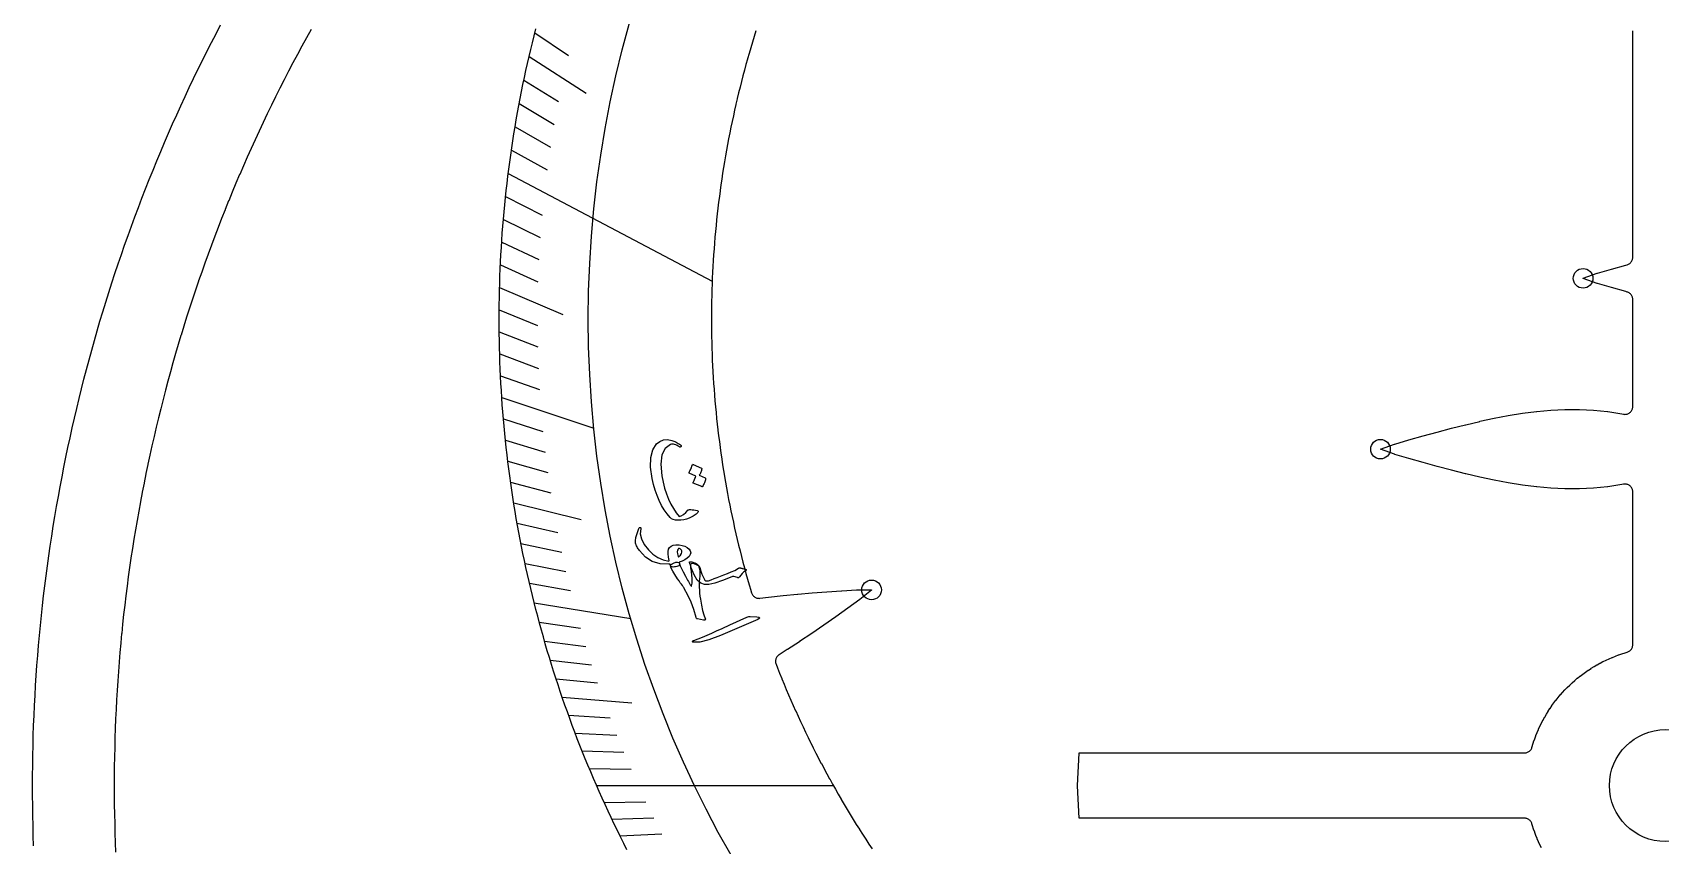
# Model space of a CAD drawing. Header units: millimetres. Extents: x -53 to 53, y -53 to 53.
# Drawn here: x -53.1 to -0.2, y -1.9 to 24.5 of the extents above; entities that cross this region are included whole.
import ezdxf

# ---------------------------------------------------------------- set-up
doc = ezdxf.new("R2010")
doc.units = ezdxf.units.MM
for name, color, linetype in [('CUT_INNER', 6, 'Continuous'), ('CUT_OUTER', 1, 'Continuous'), ('ENGRAVE', 7, 'Continuous'), ('ENGRAVE_FINE', 8, 'Continuous'), ('TEXT', 5, 'Continuous')]:
    doc.layers.add(name, color=color, linetype=linetype)

msp = doc.modelspace()

# ---------------------------------------------------------------- linework, layer by layer
at = {"layer": 'CUT_INNER'}
for points in [[(-44.0436, 24.5938), (-44.193, 24.3244), (-44.1937, 24.3231), (-44.3414, 24.0528), (-44.3421, 24.0515), (-44.4882, 23.7803), (-44.4889, 23.7789), (-44.6332, 23.5069), (-44.6339, 23.5055), (-44.7766, 23.2326), (-44.7773, 23.2312), (-44.9183, 22.9574), (-44.919, 22.956), (-45.0584, 22.6813), (-45.059, 22.68), (-45.1967, 22.4044), (-45.1974, 22.4031), (-45.3333, 22.1267), (-45.334, 22.1253), (-45.4682, 21.8481), (-45.4689, 21.8467), (-45.6014, 21.5687), (-45.6021, 21.5673), (-45.7329, 21.2885), (-45.7335, 21.2871), (-45.8627, 21.0075), (-45.8633, 21.0061), (-45.9907, 20.7257), (-45.9913, 20.7243), (-46.117, 20.4431), (-46.1176, 20.4417), (-46.2416, 20.1597), (-46.2422, 20.1583), (-46.3644, 19.8756), (-46.365, 19.8742), (-46.4855, 19.5908), (-46.4861, 19.5894), (-46.6048, 19.3052), (-46.6054, 19.3038), (-46.7224, 19.0188), (-46.723, 19.0174), (-46.8382, 18.7318), (-46.8388, 18.7304), (-46.9523, 18.4441), (-46.9528, 18.4426), (-47.0645, 18.1556), (-47.0651, 18.1542), (-47.1751, 17.8665), (-47.1756, 17.8651), (-47.2838, 17.5767), (-47.2843, 17.5753), (-47.3908, 17.2862), (-47.3913, 17.2848), (-47.4959, 16.9951), (-47.4964, 16.9937), (-47.5993, 16.7034), (-47.5998, 16.7019), (-47.7009, 16.411), (-47.7014, 16.4096), (-47.8007, 16.118), (-47.8012, 16.1166), (-47.8987, 15.8244), (-47.8992, 15.8229), (-47.9949, 15.5302), (-47.9954, 15.5287), (-48.0893, 15.2354), (-48.0898, 15.234), (-48.1819, 14.9401), (-48.1823, 14.9386), (-48.2726, 14.6441), (-48.2731, 14.6427), (-48.3616, 14.3477), (-48.362, 14.3462), (-48.4487, 14.0507), (-48.4491, 14.0492), (-48.534, 13.7531), (-48.5344, 13.7516), (-48.6175, 13.4551), (-48.6179, 13.4536), (-48.6991, 13.1565), (-48.6995, 13.155), (-48.7789, 12.8574), (-48.7793, 12.856), (-48.8569, 12.5579), (-48.8573, 12.5564), (-48.933, 12.2579), (-48.9334, 12.2564), (-49.0073, 11.9574), (-49.0077, 11.9559), (-49.0798, 11.6565), (-49.0801, 11.655), (-49.1504, 11.3551), (-49.1507, 11.3536), (-49.2191, 11.0533), (-49.2195, 11.0518), (-49.286, 10.7511), (-49.2863, 10.7496), (-49.3511, 10.4485), (-49.3514, 10.447), (-49.4142, 10.1455), (-49.4145, 10.144), (-49.4756, 9.8421), (-49.4759, 9.8406), (-49.535, 9.5383), (-49.5353, 9.5368), (-49.5926, 9.2342), (-49.5929, 9.2327), (-49.6483, 8.9297), (-49.6486, 8.9282), (-49.7022, 8.6249), (-49.7025, 8.6234), (-49.7542, 8.3198), (-49.7544, 8.3183), (-49.8043, 8.0144), (-49.8045, 8.0128), (-49.8525, 7.7086), (-49.8528, 7.7071), (-49.8989, 7.4026), (-49.8991, 7.4011), (-49.9434, 7.0963), (-49.9436, 7.0947), (-49.986, 6.7897), (-49.9862, 6.7882), (-50.0267, 6.4828), (-50.0269, 6.4813), (-50.0655, 6.1758), (-50.0657, 6.1742), (-50.1025, 5.8685), (-50.1027, 5.8669), (-50.1376, 5.5609), (-50.1377, 5.5594), (-50.1707, 5.2532), (-50.1709, 5.2517), (-50.202, 4.9452), (-50.2022, 4.9437), (-50.2314, 4.6371), (-50.2316, 4.6356), (-50.2589, 4.3288), (-50.2591, 4.3273), (-50.2845, 4.0203), (-50.2847, 4.0188), (-50.3083, 3.7117), (-50.3084, 3.7102), (-50.3301, 3.403), (-50.3302, 3.4014), (-50.35, 3.0941), (-50.3501, 3.0926), (-50.3681, 2.7851), (-50.3681, 2.7836), (-50.3842, 2.476), (-50.3843, 2.4745), (-50.3984, 2.1668), (-50.3985, 2.1653), (-50.4108, 1.8575), (-50.4108, 1.856), (-50.4212, 1.5482), (-50.4213, 1.5466), (-50.4298, 1.2387), (-50.4298, 1.2372), (-50.4364, 0.9293), (-50.4365, 0.9278), (-50.4412, 0.6198), (-50.4412, 0.6183), (-50.444, 0.3103), (-50.4441, 0.3088), (-50.445, 0.0008), (-50.445, -0.0008), (-50.4441, -0.3088), (-50.444, -0.3103), (-50.4412, -0.6183), (-50.4412, -0.6198), (-50.4365, -0.9278), (-50.4364, -0.9293), (-50.4298, -1.2372), (-50.4298, -1.2387), (-50.4213, -1.5466), (-50.4212, -1.5482), (-50.4108, -1.856), (-50.4108, -1.8575), (-50.3985, -2.1653)], [(-33.7711, -2.0867), (-33.8764, -1.8791), (-33.9804, -1.6709), (-34.0831, -1.4621), (-34.1845, -1.2527), (-34.2847, -1.0426), (-34.3835, -0.832), (-34.4811, -0.6207), (-34.5774, -0.4088), (-34.6723, -0.1964), (-34.766, 0.0167), (-34.8583, 0.2303), (-34.9494, 0.4445), (-35.0391, 0.6592), (-35.1275, 0.8744), (-35.2146, 1.0903), (-35.3003, 1.3066), (-35.3847, 1.5235), (-35.4678, 1.7408), (-35.5496, 1.9587), (-35.63, 2.1771), (-35.7091, 2.3959), (-35.7868, 2.6153), (-35.8632, 2.8351), (-35.9382, 3.0554), (-36.0119, 3.2761), (-36.0842, 3.4973), (-36.1552, 3.719), (-36.2248, 3.941), (-36.293, 4.1635), (-36.3599, 4.3864), (-36.4254, 4.6097), (-36.4895, 4.8334), (-36.5523, 5.0575), (-36.6137, 5.282), (-36.6737, 5.5068), (-36.7323, 5.732), (-36.7895, 5.9576), (-36.8454, 6.1835), (-36.8999, 6.4097), (-36.953, 6.6363), (-37.0046, 6.8632), (-37.0549, 7.0904), (-37.1038, 7.3179), (-37.1513, 7.5458), (-37.1974, 7.7739), (-37.2421, 8.0022), (-37.2854, 8.2309), (-37.3273, 8.4598), (-37.3678, 8.689), (-37.4069, 8.9184), (-37.4446, 9.148), (-37.4809, 9.3779), (-37.5157, 9.608), (-37.5492, 9.8383), (-37.5812, 10.0688), (-37.6118, 10.2994), (-37.641, 10.5303), (-37.6688, 10.7614), (-37.6952, 10.9926), (-37.7201, 11.224), (-37.7436, 11.4555), (-37.7657, 11.6871), (-37.7864, 11.9189), (-37.8057, 12.1508), (-37.8235, 12.3829), (-37.8399, 12.615), (-37.8549, 12.8472), (-37.8685, 13.0795), (-37.8806, 13.3119), (-37.8913, 13.5444), (-37.9006, 13.7769), (-37.9085, 14.0095), (-37.9149, 14.2421), (-37.9199, 14.4748), (-37.9235, 14.7075), (-37.9256, 14.9402), (-37.9263, 15.1729), (-37.9256, 15.4056), (-37.9235, 15.6383), (-37.9199, 15.871), (-37.9149, 16.1037), (-37.9085, 16.3363), (-37.9007, 16.5689), (-37.8914, 16.8014), (-37.8807, 17.0339), (-37.8686, 17.2663), (-37.855, 17.4986), (-37.84, 17.7308), (-37.8236, 17.9629), (-37.8058, 18.195), (-37.7866, 18.4269), (-37.7659, 18.6587), (-37.7438, 18.8903), (-37.7203, 19.1219), (-37.6953, 19.3532), (-37.669, 19.5844), (-37.6412, 19.8155), (-37.612, 20.0464), (-37.5814, 20.2771), (-37.5494, 20.5076), (-37.516, 20.7379), (-37.4811, 20.9679), (-37.4448, 21.1978), (-37.4072, 21.4275), (-37.3681, 21.6569), (-37.3276, 21.886), (-37.2857, 22.1149), (-37.2424, 22.3436), (-37.1977, 22.572), (-37.1516, 22.8001), (-37.1042, 23.0279), (-37.0553, 23.2554), (-37.005, 23.4826), (-36.9533, 23.7095), (-36.9002, 23.9361), (-36.8458, 24.1624), (-36.7899, 24.3883), (-36.7327, 24.6138)], [(-29.575, 24.5422), (-29.6314, 24.362), (-29.6319, 24.3605), (-29.6873, 24.18), (-29.6877, 24.1785), (-29.742, 23.9977), (-29.7424, 23.9962), (-29.7955, 23.815), (-29.796, 23.8135), (-29.848, 23.632), (-29.8484, 23.6305), (-29.8993, 23.4487), (-29.8998, 23.4472), (-29.9496, 23.2651), (-29.95, 23.2636), (-29.9986, 23.0812), (-29.999, 23.0797), (-30.0466, 22.897), (-30.047, 22.8955), (-30.0934, 22.7125), (-30.0938, 22.711), (-30.1391, 22.5277), (-30.1395, 22.5262), (-30.1837, 22.3426), (-30.184, 22.3411), (-30.2271, 22.1573), (-30.2274, 22.1558), (-30.2694, 21.9717), (-30.2697, 21.9702), (-30.3105, 21.7858), (-30.3108, 21.7843), (-30.3505, 21.5997), (-30.3508, 21.5982), (-30.3894, 21.4134), (-30.3897, 21.4118), (-30.4271, 21.2268), (-30.4274, 21.2253), (-30.4636, 21.04), (-30.4639, 21.0384), (-30.4991, 20.8529), (-30.4994, 20.8514), (-30.5333, 20.6657), (-30.5336, 20.6642), (-30.5665, 20.4782), (-30.5667, 20.4767), (-30.5984, 20.2906), (-30.5987, 20.2891), (-30.6293, 20.1027), (-30.6295, 20.1012), (-30.6589, 19.9147), (-30.6592, 19.9132), (-30.6874, 19.7265), (-30.6877, 19.725), (-30.7148, 19.5381), (-30.715, 19.5366), (-30.741, 19.3496), (-30.7412, 19.348), (-30.766, 19.1609), (-30.7662, 19.1593), (-30.7899, 18.972), (-30.7901, 18.9705), (-30.8127, 18.783), (-30.8128, 18.7815), (-30.8342, 18.5939), (-30.8344, 18.5924), (-30.8546, 18.4046), (-30.8548, 18.4031), (-30.8739, 18.2152), (-30.874, 18.2137), (-30.892, 18.0257), (-30.8921, 18.0242), (-30.9089, 17.8361), (-30.909, 17.8346), (-30.9246, 17.6464), (-30.9248, 17.6449), (-30.9392, 17.4566), (-30.9393, 17.4551), (-30.9526, 17.2668), (-30.9527, 17.2652), (-30.9649, 17.0768), (-30.965, 17.0753), (-30.976, 16.8868), (-30.9761, 16.8852), (-30.9859, 16.6967), (-30.986, 16.6951), (-30.9947, 16.5065), (-30.9948, 16.505), (-31.0023, 16.3163), (-31.0023, 16.3148), (-31.0087, 16.1261), (-31.0088, 16.1245), (-31.014, 15.9358), (-31.014, 15.9342), (-31.0181, 15.7455), (-31.0181, 15.7439), (-31.021, 15.5551), (-31.021, 15.5536), (-31.0227, 15.3648), (-31.0228, 15.3633), (-31.0233, 15.1744), (-31.0233, 15.1729), (-31.0228, 14.9841), (-31.0227, 14.9825), (-31.021, 14.7937), (-31.021, 14.7922), (-31.0181, 14.6034), (-31.0181, 14.6019), (-31.014, 14.4131), (-31.014, 14.4115), (-31.0088, 14.2228), (-31.0087, 14.2213), (-31.0023, 14.0325), (-31.0023, 14.031), (-30.9948, 13.8423), (-30.9947, 13.8408), (-30.986, 13.6522), (-30.9859, 13.6507), (-30.9761, 13.4621), (-30.976, 13.4606), (-30.965, 13.2721), (-30.9649, 13.2705), (-30.9527, 13.0821), (-30.9526, 13.0806), (-30.9393, 12.8922), (-30.9392, 12.8907), (-30.9248, 12.7024), (-30.9246, 12.7009), (-30.909, 12.5127), (-30.9089, 12.5112), (-30.8921, 12.3231), (-30.892, 12.3216), (-30.874, 12.1336), (-30.8739, 12.1321), (-30.8548, 11.9442), (-30.8546, 11.9427), (-30.8344, 11.755), (-30.8342, 11.7534), (-30.8128, 11.5658), (-30.8127, 11.5643), (-30.7901, 11.3768), (-30.7899, 11.3753), (-30.7662, 11.188), (-30.766, 11.1865), (-30.7412, 10.9993), (-30.741, 10.9978), (-30.715, 10.8107), (-30.7148, 10.8092), (-30.6877, 10.6224), (-30.6874, 10.6208), (-30.6592, 10.4341), (-30.6589, 10.4326), (-30.6295, 10.2461), (-30.6293, 10.2446), (-30.5987, 10.0583), (-30.5984, 10.0568), (-30.5667, 9.8706), (-30.5665, 9.8691), (-30.5336, 9.6832), (-30.5333, 9.6816), (-30.4994, 9.4959), (-30.4991, 9.4944), (-30.4639, 9.3089), (-30.4636, 9.3074), (-30.4274, 9.1221), (-30.4271, 9.1206), (-30.3897, 8.9355), (-30.3894, 8.934), (-30.3508, 8.7491), (-30.3505, 8.7476), (-30.3108, 8.563), (-30.3105, 8.5615), (-30.2697, 8.3772), (-30.2694, 8.3757), (-30.2274, 8.1916), (-30.2271, 8.1901), (-30.184, 8.0062), (-30.1837, 8.0047), (-30.1395, 7.8211), (-30.1391, 7.8197), (-30.0938, 7.6364), (-30.0934, 7.6349), (-30.047, 7.4518), (-30.0466, 7.4504), (-29.999, 7.2676), (-29.9986, 7.2661), (-29.95, 7.0837), (-29.9496, 7.0822), (-29.8998, 6.9001), (-29.8993, 6.8986), (-29.8484, 6.7168), (-29.848, 6.7153), (-29.796, 6.5338), (-29.7955, 6.5323), (-29.7424, 6.3511), (-29.742, 6.3497), (-29.7174, 6.2678), (-29.709, 6.244), (-29.6982, 6.2213), (-29.6852, 6.1998), (-29.6701, 6.1796), (-29.653, 6.1611), (-29.6342, 6.1444), (-29.6138, 6.1297), (-29.592, 6.1171), (-29.569, 6.1068), (-29.5452, 6.0988), (-29.5206, 6.0933), (-29.4957, 6.0902), (-29.4705, 6.0897), (-29.4454, 6.0917), (-29.1661, 6.1284), (-29.1637, 6.1287), (-28.6943, 6.181), (-28.6924, 6.1812), (-28.2199, 6.2266), (-28.2185, 6.2267), (-27.7443, 6.2668), (-27.2667, 6.3033), (-26.788, 6.3365), (-26.7867, 6.3366), (-26.3107, 6.3645), (-26.3032, 6.3647), (-25.8227, 6.364), (-25.8171, 6.3637), (-25.8209, 6.3603), (-26.1923, 6.0546), (-26.1982, 6.05), (-26.5838, 5.7697), (-26.5849, 5.7689), (-26.9746, 5.4919), (-27.3666, 5.2173), (-27.7604, 4.9463), (-27.7615, 4.9455), (-28.1556, 4.6808), (-28.1571, 4.6798), (-28.5532, 4.4224), (-28.5553, 4.4211), (-28.8218, 4.2552), (-28.8421, 4.2411), (-28.8609, 4.2251), (-28.8781, 4.2073), (-28.8934, 4.1879), (-28.9067, 4.167), (-28.9179, 4.145), (-28.9269, 4.1219), (-28.9335, 4.0981), (-28.9378, 4.0738), (-28.9396, 4.0491), (-28.939, 4.0244), (-28.9359, 3.9999), (-28.9305, 3.9757), (-28.9227, 3.9523), (-28.8758, 3.8318), (-28.8752, 3.8304), (-28.8056, 3.6549), (-28.8051, 3.6535), (-28.7344, 3.4783), (-28.7338, 3.4769), (-28.6621, 3.3023), (-28.6615, 3.3008), (-28.5887, 3.1266), (-28.5881, 3.1252), (-28.5143, 2.9514), (-28.5137, 2.95), (-28.4387, 2.7767), (-28.4381, 2.7753), (-28.3621, 2.6024), (-28.3615, 2.601), (-28.2845, 2.4286), (-28.2838, 2.4272), (-28.2057, 2.2553), (-28.2051, 2.2539), (-28.1259, 2.0825), (-28.1253, 2.0811), (-28.0451, 1.9102), (-28.0444, 1.9088), (-27.9632, 1.7383), (-27.9625, 1.737), (-27.8802, 1.567), (-27.8795, 1.5656), (-27.7962, 1.3962), (-27.7955, 1.3948), (-27.7111, 1.2259), (-27.7105, 1.2245), (-27.625, 1.0561), (-27.6243, 1.0548), (-27.5379, 0.8869), (-27.5372, 0.8855), (-27.4497, 0.7182), (-27.449, 0.7168), (-27.3605, 0.55), (-27.3598, 0.5487), (-27.2703, 0.3824), (-27.2695, 0.3811), (-27.179, 0.2154), (-27.1782, 0.214), (-27.0867, 0.0489), (-27.0859, 0.0476), (-26.9934, -0.117), (-26.9926, -0.1184), (-26.899, -0.2824), (-26.8983, -0.2837), (-26.8037, -0.4471), (-26.8029, -0.4484), (-26.7074, -0.6113), (-26.7066, -0.6126), (-26.61, -0.7749), (-26.6092, -0.7762), (-26.5116, -0.9378), (-26.5108, -0.9391), (-26.4123, -1.1002), (-26.4115, -1.1015), (-26.3119, -1.262), (-26.3111, -1.2633), (-26.2106, -1.4231), (-26.2098, -1.4244), (-26.1083, -1.5836), (-26.1074, -1.5849), (-26.0049, -1.7435), (-26.0041, -1.7448), (-25.9007, -1.9027), (-25.8998, -1.904), (-25.7954, -2.0613)], [(-4.0322, -2.0279), (-4.0795, -1.9311), (-4.0808, -1.9284), (-4.1256, -1.8305), (-4.1269, -1.8276), (-4.1693, -1.7287), (-4.1705, -1.7258), (-4.2105, -1.6258), (-4.2116, -1.6229), (-4.2491, -1.522), (-4.2502, -1.5191), (-4.2852, -1.4173), (-4.2862, -1.4143), (-4.3187, -1.3117), (-4.3196, -1.3087), (-4.3388, -1.2424), (-4.3469, -1.219), (-4.3572, -1.1964), (-4.3698, -1.1751), (-4.3843, -1.155), (-4.4008, -1.1366), (-4.4191, -1.1198), (-4.4389, -1.1049), (-4.46, -1.0921), (-4.4824, -1.0814), (-4.5057, -1.073), (-4.5297, -1.0669), (-4.5542, -1.0632), (-4.5789, -1.062), (-19.0588, -1.062), (-19.0648, -1.0617), (-19.0654, -1.0557), (-19.117, -0.0061), (-19.117, 0.0061), (-19.0654, 1.0557), (-19.0648, 1.0617), (-19.0588, 1.062), (-4.5789, 1.062), (-4.5542, 1.0632), (-4.5297, 1.0669), (-4.5057, 1.073), (-4.4824, 1.0814), (-4.46, 1.0921), (-4.4389, 1.1049), (-4.4191, 1.1198), (-4.4008, 1.1366), (-4.3843, 1.155), (-4.3698, 1.1751), (-4.3572, 1.1964), (-4.3469, 1.219), (-4.3388, 1.2424), (-4.3196, 1.3087), (-4.3187, 1.3117), (-4.2862, 1.4143), (-4.2852, 1.4173), (-4.2502, 1.5191), (-4.2491, 1.522), (-4.2116, 1.6229), (-4.2105, 1.6258), (-4.1705, 1.7258), (-4.1693, 1.7287), (-4.1269, 1.8276), (-4.1256, 1.8305), (-4.0808, 1.9284), (-4.0795, 1.9311), (-4.0322, 2.0279), (-4.0309, 2.0307), (-3.9813, 2.1263), (-3.9798, 2.129), (-3.9279, 2.2234), (-3.9264, 2.226), (-3.8721, 2.3191), (-3.8706, 2.3217), (-3.8141, 2.4134), (-3.8124, 2.416), (-3.7537, 2.5063), (-3.752, 2.5088), (-3.691, 2.5976), (-3.6893, 2.6002), (-3.6262, 2.6874), (-3.6243, 2.6899), (-3.5591, 2.7756), (-3.5572, 2.778), (-3.4899, 2.8621), (-3.488, 2.8645), (-3.4186, 2.9469), (-3.4166, 2.9492), (-3.3453, 3.0299), (-3.3432, 3.0322), (-3.2699, 3.1111), (-3.2678, 3.1133), (-3.1926, 3.1904), (-3.1904, 3.1926), (-3.1133, 3.2678), (-3.1111, 3.2699), (-3.0322, 3.3432), (-3.0299, 3.3453), (-2.9492, 3.4166), (-2.9469, 3.4186), (-2.8645, 3.488), (-2.8621, 3.4899), (-2.778, 3.5572), (-2.7756, 3.5591), (-2.6899, 3.6243), (-2.6874, 3.6262), (-2.6002, 3.6893), (-2.5976, 3.691), (-2.5088, 3.752), (-2.5063, 3.7537), (-2.416, 3.8124), (-2.4134, 3.8141), (-2.3217, 3.8706), (-2.3191, 3.8721), (-2.226, 3.9264), (-2.2234, 3.9279), (-2.129, 3.9798), (-2.1263, 3.9813), (-2.0307, 4.0309), (-2.0279, 4.0322), (-1.9311, 4.0795), (-1.9284, 4.0808), (-1.8305, 4.1256), (-1.8276, 4.1269), (-1.7287, 4.1693), (-1.7258, 4.1705), (-1.6258, 4.2105), (-1.6229, 4.2116), (-1.522, 4.2491), (-1.5191, 4.2502), (-1.4173, 4.2852), (-1.4143, 4.2862), (-1.3117, 4.3187), (-1.3087, 4.3196), (-1.2424, 4.3388), (-1.219, 4.3469), (-1.1964, 4.3572), (-1.1751, 4.3698), (-1.155, 4.3843), (-1.1366, 4.4008), (-1.1198, 4.4191), (-1.1049, 4.4389), (-1.0921, 4.46), (-1.0814, 4.4824), (-1.073, 4.5057), (-1.0669, 4.5297), (-1.0632, 4.5542), (-1.062, 4.5789), (-1.062, 9.5568), (-1.0632, 9.5815), (-1.0669, 9.606), (-1.0729, 9.63), (-1.0813, 9.6532), (-1.092, 9.6755), (-1.1048, 9.6967), (-1.1196, 9.7165), (-1.1364, 9.7347), (-1.1548, 9.7512), (-1.1748, 9.7658), (-1.1961, 9.7783), (-1.2186, 9.7887), (-1.2419, 9.7968), (-1.266, 9.8025), (-1.2905, 9.8059), (-1.3152, 9.8068), (-1.3399, 9.8052), (-1.3643, 9.8013), (-1.4132, 9.7908), (-1.4201, 9.7895), (-1.875, 9.7185), (-1.8818, 9.7176), (-2.3369, 9.6716), (-2.3434, 9.6711), (-2.7988, 9.649), (-2.805, 9.6488), (-3.2607, 9.6492), (-3.2665, 9.6493), (-3.7227, 9.6707), (-3.728, 9.6711), (-4.1847, 9.7118), (-4.1894, 9.7123), (-4.6468, 9.7707), (-4.6509, 9.7713), (-5.1088, 9.8453), (-5.1123, 9.8459), (-5.5708, 9.9337), (-5.5738, 9.9343), (-6.0329, 10.0336), (-6.0352, 10.0342), (-6.4949, 10.1431), (-6.4967, 10.1435), (-6.9568, 10.26), (-6.9582, 10.2603), (-7.4183, 10.3823), (-7.8802, 10.5088), (-8.3421, 10.6389), (-8.3434, 10.6392), (-8.8009, 10.7733), (-8.808, 10.7756), (-9.2602, 10.9381), (-9.2654, 10.9403), (-9.2602, 10.9424), (-8.808, 11.1049), (-8.8009, 11.1072), (-8.3434, 11.2413), (-8.3421, 11.2417), (-7.8818, 11.3712), (-7.4203, 11.4977), (-6.9582, 11.6202), (-6.9568, 11.6206), (-6.4967, 11.737), (-6.4949, 11.7374), (-6.0352, 11.8463), (-6.0329, 11.8469), (-5.5738, 11.9462), (-5.5708, 11.9468), (-5.1123, 12.0346), (-5.1088, 12.0352), (-4.6509, 12.1092), (-4.6468, 12.1098), (-4.1894, 12.1682), (-4.1847, 12.1687), (-3.728, 12.2095), (-3.7227, 12.2098), (-3.2665, 12.2312), (-3.2607, 12.2313), (-2.805, 12.2317), (-2.7988, 12.2315), (-2.3434, 12.2094), (-2.3369, 12.2089), (-1.8818, 12.1629), (-1.875, 12.162), (-1.4201, 12.091), (-1.4132, 12.0897), (-1.3643, 12.0793), (-1.3399, 12.0753), (-1.3152, 12.0737), (-1.2905, 12.0746), (-1.266, 12.078), (-1.2419, 12.0837), (-1.2186, 12.0918), (-1.1961, 12.1022), (-1.1748, 12.1147), (-1.1548, 12.1293), (-1.1364, 12.1458), (-1.1196, 12.164), (-1.1048, 12.1838), (-1.092, 12.205), (-1.0813, 12.2273), (-1.0729, 12.2506), (-1.0669, 12.2745), (-1.0632, 12.299), (-1.062, 12.3237), (-1.062, 15.812), (-1.0633, 15.8371), (-1.067, 15.8618), (-1.0732, 15.8861), (-1.0818, 15.9096), (-1.0928, 15.9322), (-1.1059, 15.9535), (-1.1211, 15.9734), (-1.1382, 15.9917), (-1.1571, 16.0082), (-1.1775, 16.0227), (-1.1992, 16.0352), (-1.2221, 16.0453), (-1.2459, 16.0531), (-1.2907, 16.0654), (-1.7527, 16.1955), (-1.7539, 16.1958), (-2.2114, 16.3299), (-2.2186, 16.3322), (-2.6708, 16.4947), (-2.6759, 16.4969), (-2.6708, 16.499), (-2.2186, 16.6615), (-2.2114, 16.6638), (-1.7539, 16.7979), (-1.7527, 16.7983), (-1.2924, 16.9278), (-1.2459, 16.9406), (-1.2221, 16.9484), (-1.1992, 16.9586), (-1.1774, 16.971), (-1.157, 16.9855), (-1.1382, 17.002), (-1.1211, 17.0203), (-1.1059, 17.0402), (-1.0928, 17.0615), (-1.0818, 17.0841), (-1.0732, 17.1076), (-1.067, 17.1319), (-1.0633, 17.1567), (-1.062, 17.1817), (-1.062, 24.5509)]]:
    msp.add_lwpolyline(points, dxfattribs=at)
msp.add_circle((0, 0), 1.82, dxfattribs=at)
at = {"layer": 'CUT_OUTER'}
msp.add_lwpolyline([(-53.064, -1.9552), (-53.075, -1.6296), (-53.084, -1.3039), (-53.091, -0.9782), (-53.096, -0.6524), (-53.099, -0.3266), (-53.1, -0.0008), (-53.099, 0.3251), (-53.096, 0.6509), (-53.091, 0.9766), (-53.084, 1.3024), (-53.075, 1.6281), (-53.064, 1.9537), (-53.0511, 2.2793), (-53.0361, 2.6047), (-53.0191, 2.9301), (-53.0001, 3.2554), (-52.9791, 3.5805), (-52.9562, 3.9055), (-52.9312, 4.2304), (-52.9043, 4.5551), (-52.8753, 4.8796), (-52.8444, 5.204), (-52.8115, 5.5281), (-52.7765, 5.852), (-52.7396, 6.1758), (-52.7008, 6.4992), (-52.6599, 6.8225), (-52.617, 7.1455), (-52.5722, 7.4682), (-52.5254, 7.7906), (-52.4766, 8.1128), (-52.4258, 8.4346), (-52.3731, 8.7561), (-52.3184, 9.0773), (-52.2617, 9.3982), (-52.203, 9.7187), (-52.1424, 10.0388), (-52.0798, 10.3585), (-52.0153, 10.6779), (-51.9488, 10.9969), (-51.8804, 11.3154), (-51.8099, 11.6335), (-51.7376, 11.9512), (-51.6633, 12.2684), (-51.587, 12.5852), (-51.5088, 12.9015), (-51.4287, 13.2173), (-51.3466, 13.5326), (-51.2626, 13.8474), (-51.1767, 14.1617), (-51.0889, 14.4755), (-50.9991, 14.7887), (-50.9074, 15.1013), (-50.8138, 15.4134), (-50.7182, 15.7249), (-50.6208, 16.0358), (-50.5214, 16.3461), (-50.4202, 16.6558), (-50.317, 16.9648), (-50.212, 17.2733), (-50.1051, 17.581), (-49.9962, 17.8881), (-49.8855, 18.1946), (-49.773, 18.5003), (-49.6585, 18.8054), (-49.5422, 19.1097), (-49.424, 19.4133), (-49.304, 19.7162), (-49.182, 20.0184), (-49.0583, 20.3198), (-48.9327, 20.6204), (-48.8052, 20.9203), (-48.676, 21.2193), (-48.5448, 21.5176), (-48.4119, 21.8151), (-48.2771, 22.1117), (-48.1406, 22.4075), (-48.0022, 22.7025), (-47.862, 22.9966), (-47.7199, 23.2898), (-47.5761, 23.5822), (-47.4306, 23.8737), (-47.2832, 24.1643), (-47.134, 24.4539), (-46.9831, 24.7427)], dxfattribs=at)
at = {"layer": 'ENGRAVE'}
for points in [[(-37.6293, 19.9108), (-30.999, 16.4025)], [(-37.8404, 12.6225), (-34.8467, 11.6239)], [(-36.7863, 5.9447), (-33.6467, 5.4373)], [(-34.7587, 0), (-27.0593, 0)]]:
    msp.add_lwpolyline(points, dxfattribs=at)
for centre, radius in [((0, 15.1737), 35.0271), ((-2.6768, 16.4969), 0.3186), ((-9.2662, 10.9403), 0.3186), ((-25.8163, 6.364), 0.3186)]:
    msp.add_circle(centre, radius, dxfattribs=at)
at = {"layer": 'ENGRAVE_FINE'}
for points in [[(-36.7665, 24.4814), (-35.6673, 23.7495)], [(-36.9524, 23.7133), (-35.0946, 22.5211)], [(-37.1211, 22.9473), (-35.9946, 22.2509)], [(-37.2729, 22.1836), (-36.1332, 21.5054)], [(-37.408, 21.4228), (-36.2555, 20.7628)], [(-37.5267, 20.6651), (-36.3618, 20.0236)], [(-37.7162, 19.1603), (-36.5275, 18.5564)], [(-37.7877, 18.414), (-36.5876, 17.8291)], [(-37.844, 17.672), (-36.6328, 17.1064)], [(-37.8854, 16.9347), (-36.6637, 16.3885)], [(-37.9124, 16.2023), (-35.8551, 15.3231)], [(-37.9251, 15.4751), (-36.6832, 14.9683)], [(-37.924, 14.7533), (-36.6726, 14.2665)], [(-37.9093, 14.0371), (-36.6487, 13.5704)], [(-37.8813, 13.3268), (-36.612, 12.8802)], [(-37.7869, 11.9244), (-36.5013, 11.5187)], [(-37.721, 11.2326), (-36.4278, 10.8476)], [(-37.6431, 10.5474), (-36.3427, 10.1831)], [(-37.5535, 9.8689), (-36.2464, 9.5254)], [(-37.4525, 9.1972), (-35.2585, 8.6584)], [(-37.3403, 8.5324), (-36.0208, 8.2309)], [(-37.2174, 7.8747), (-35.8923, 7.5943)], [(-37.0838, 7.2241), (-35.7536, 6.9649)], [(-36.9401, 6.5807), (-35.605, 6.3429)], [(-36.6229, 5.316), (-35.2795, 5.121)], [(-36.45, 4.6949), (-35.1031, 4.5214)], [(-36.268, 4.0812), (-34.918, 3.9293)], [(-36.077, 3.4751), (-34.7243, 3.3449)], [(-35.8775, 2.8767), (-33.614, 2.6952)], [(-35.6695, 2.2859), (-34.3127, 2.199)], [(-35.4534, 1.7028), (-34.0951, 1.6376)], [(-35.2294, 1.1275), (-33.8701, 1.084)], [(-34.9978, 0.5599), (-33.6378, 0.5381)], [(-34.5124, -0.5521), (-33.1525, -0.5303)], [(-34.2592, -1.0964), (-32.8998, -1.0529)], [(-33.9992, -1.633), (-32.6409, -1.5678)]]:
    msp.add_lwpolyline(points, dxfattribs=at)
at = {"layer": 'TEXT'}
for points in [[(-31.4703, 8.8808), (-31.4936, 8.8537), (-31.5201, 8.8277), (-31.5498, 8.803), (-31.5828, 8.7795), (-31.6187, 8.7572), (-31.6575, 8.7361), (-31.6991, 8.7164), (-31.7435, 8.698), (-31.8339, 8.6673), (-31.9254, 8.6456), (-32.0179, 8.6331), (-32.1114, 8.6298), (-32.1966, 8.6364), (-32.2677, 8.6528), (-32.3245, 8.6791), (-32.3671, 8.7152), (-32.4655, 8.8376), (-32.5573, 8.9706), (-32.6422, 9.114), (-32.7203, 9.2678), (-32.7908, 9.4321), (-32.8533, 9.6068), (-32.9076, 9.7918), (-32.9536, 9.9871), (-33.0061, 10.3584), (-32.9982, 10.6701), (-32.9317, 10.9209), (-32.8079, 11.11), (-32.7027, 11.1938), (-32.5841, 11.2407), (-32.4523, 11.2512), (-32.3072, 11.2256), (-32.2753, 11.215), (-32.2425, 11.2022), (-32.2088, 11.1872), (-32.1742, 11.1702), (-32.1386, 11.1509), (-32.1022, 11.1296), (-32.0648, 11.1061), (-32.0265, 11.0806), (-32.0155, 11.0718), (-32.0082, 11.0622), (-32.0045, 11.0516), (-32.0045, 11.0402), (-32.0064, 11.0323), (-32.011, 11.0252), (-32.0182, 11.0191), (-32.028, 11.0139), (-32.0375, 11.0108), (-32.047, 11.0106), (-32.0564, 11.0133), (-32.0658, 11.019), (-32.1031, 11.0427), (-32.1414, 11.0634), (-32.1804, 11.0811), (-32.2204, 11.0959), (-32.2579, 11.1047), (-32.2934, 11.1076), (-32.3269, 11.1044), (-32.3584, 11.0952), (-32.5325, 10.9678), (-32.6381, 10.7549), (-32.6733, 10.4568), (-32.636, 10.0746), (-32.5948, 9.8676), (-32.5447, 9.6723), (-32.4859, 9.4888), (-32.4186, 9.3171), (-32.3429, 9.1573), (-32.259, 9.009), (-32.167, 8.8726), (-32.0671, 8.7478), (-32.0022, 8.7749), (-31.9334, 8.8204), (-31.8605, 8.8843), (-31.7835, 8.9665), (-31.7753, 8.9702), (-31.7592, 8.973), (-31.7353, 8.9747), (-31.7035, 8.9754), (-31.7002, 8.9746), (-31.6973, 8.9741), (-31.6949, 8.974), (-31.6931, 8.9741), (-31.6492, 8.9718), (-31.5995, 8.9656), (-31.5439, 8.9556), (-31.4825, 8.9419), (-31.4631, 8.9342), (-31.4546, 8.9215), (-31.457, 8.9037), (-31.4703, 8.8808)], [(-31.224, 10.0041), (-31.2192, 10.0008), (-31.2158, 9.9957), (-31.2138, 9.9886), (-31.2132, 9.9797), (-31.2201, 9.9463), (-31.2284, 9.9137), (-31.238, 9.8818), (-31.2491, 9.8507), (-31.2616, 9.8201), (-31.2759, 9.7899), (-31.2919, 9.7599), (-31.3096, 9.7301), (-31.3156, 9.724), (-31.3224, 9.7205), (-31.3301, 9.7198), (-31.3387, 9.7218), (-31.6154, 9.8332), (-31.6194, 9.8368), (-31.6204, 9.8431), (-31.6185, 9.8519), (-31.6137, 9.8633), (-31.6088, 9.8714), (-31.6024, 9.8843), (-31.5944, 9.902), (-31.5849, 9.9245), (-31.5737, 9.952), (-31.5606, 9.9848), (-31.5456, 10.0228), (-31.5286, 10.0661), (-31.7429, 10.1577), (-31.7497, 10.1624), (-31.7523, 10.1695), (-31.7506, 10.1789), (-31.7447, 10.1906), (-31.7395, 10.2008), (-31.7318, 10.2167), (-31.7217, 10.2384), (-31.7091, 10.2658), (-31.694, 10.2994), (-31.6765, 10.3396), (-31.6565, 10.3862), (-31.6341, 10.4394), (-31.6299, 10.4452), (-31.6253, 10.4481), (-31.6202, 10.4483), (-31.6148, 10.4456), (-31.3498, 10.3247), (-31.345, 10.3214), (-31.3417, 10.3162), (-31.3397, 10.3091), (-31.3392, 10.3002), (-31.344, 10.272), (-31.3503, 10.2443), (-31.3582, 10.2172), (-31.3676, 10.1907), (-31.3784, 10.1648), (-31.3903, 10.1395), (-31.4034, 10.1147), (-31.4176, 10.0907)], [(-32.406, 7.2), (-32.6921, 7.2125), (-32.9478, 7.2902), (-33.1724, 7.4338), (-33.3651, 7.6437), (-33.3867, 7.6744), (-33.4067, 7.7051), (-33.4252, 7.7356), (-33.4421, 7.7661), (-33.4573, 7.7964), (-33.4704, 7.8262), (-33.4814, 7.8556), (-33.4904, 7.8845), (-33.4963, 7.9602), (-33.4806, 8.0654), (-33.443, 8.2), (-33.3831, 8.3635), (-33.3734, 8.3817), (-33.3628, 8.3934), (-33.3513, 8.3986), (-33.3389, 8.3973), (-33.3282, 8.3911), (-33.322, 8.3813), (-33.3201, 8.3679), (-33.3226, 8.351), (-33.3383, 8.191), (-33.3023, 8.0224), (-33.2146, 7.8461), (-33.075, 7.663), (-32.928, 7.5221), (-32.7681, 7.4154), (-32.5956, 7.3428), (-32.4108, 7.304), (-32.4051, 7.3061), (-32.4009, 7.3091), (-32.3982, 7.313), (-32.397, 7.3179), (-32.4179, 7.4334), (-32.4279, 7.5335), (-32.4272, 7.6182), (-32.4158, 7.6873), (-32.3867, 7.7454), (-32.338, 7.7887), (-32.2696, 7.8173), (-32.1815, 7.8313), (-32.1696, 7.8321), (-32.1574, 7.8325), (-32.1449, 7.8326), (-32.1321, 7.8323), (-32.1188, 7.8317), (-32.1048, 7.8308), (-32.09, 7.8296), (-32.0746, 7.8282), (-31.9728, 7.8111), (-31.885, 7.7825), (-31.8111, 7.7422), (-31.7511, 7.6904), (-31.7112, 7.6325), (-31.6977, 7.5739), (-31.7105, 7.5146), (-31.7495, 7.4543), (-31.8099, 7.3951), (-31.884, 7.3431), (-31.9719, 7.2984), (-32.0736, 7.261), (-32.0719, 7.2545), (-32.0701, 7.2484), (-32.0681, 7.2425), (-32.0659, 7.2368), (-32.0638, 7.2311), (-32.0617, 7.2252), (-32.0599, 7.2191), (-32.0582, 7.2127), (-32.0574, 7.1894), (-32.0671, 7.1687), (-32.0873, 7.1506), (-32.118, 7.1351), (-32.1531, 7.123), (-32.1895, 7.1146), (-32.2272, 7.1097), (-32.2663, 7.1085), (-32.3016, 7.1108), (-32.3278, 7.1168), (-32.345, 7.1263), (-32.3532, 7.1394), (-32.3687, 7.2022), (-32.3747, 7.2011), (-32.3829, 7.2004), (-32.3933, 7.2001), (-32.406, 7.2)], [(-32.081, 7.4465), (-32.0298, 7.4952), (-31.9968, 7.5428), (-31.9819, 7.5895), (-31.9852, 7.6352), (-31.9983, 7.66), (-32.0148, 7.6809), (-32.0347, 7.698), (-32.0579, 7.7113), (-32.0694, 7.7147), (-32.0806, 7.713), (-32.0914, 7.7061), (-32.1019, 7.6942), (-32.1235, 7.6535), (-32.1321, 7.5998), (-32.1277, 7.533), (-32.1101, 7.4534), (-32.1066, 7.4456), (-32.1005, 7.4418), (-32.092, 7.4421), (-32.081, 7.4465)], [(-31.4055, 6.8072), (-31.4143, 6.7223), (-31.4196, 6.6349), (-31.4214, 6.5447), (-31.4196, 6.452), (-31.4146, 6.357), (-31.4066, 6.2602), (-31.3955, 6.1615), (-31.3815, 6.0609), (-31.349, 5.8681), (-31.3118, 5.6995), (-31.2702, 5.5552), (-31.2246, 5.4354), (-31.2205, 5.4223), (-31.2203, 5.4105), (-31.224, 5.4002), (-31.2317, 5.3912), (-31.242, 5.3842), (-31.2536, 5.38), (-31.2664, 5.3783), (-31.2805, 5.3794), (-31.4795, 5.4229), (-31.496, 5.4281), (-31.5085, 5.4377), (-31.5172, 5.4515), (-31.5219, 5.4697), (-31.5955, 5.7282), (-31.6839, 5.9705), (-31.7875, 6.197), (-31.9065, 6.408), (-31.9133, 6.4197), (-31.9259, 6.4395), (-31.9444, 6.4673), (-31.9688, 6.5031), (-31.999, 6.5471), (-32.0349, 6.5992), (-32.0766, 6.6595), (-32.124, 6.7281), (-32.2132, 6.862), (-32.2812, 6.976), (-32.328, 7.0696), (-32.354, 7.1427), (-32.3518, 7.1634), (-32.3354, 7.1859), (-32.3049, 7.21), (-32.2601, 7.2359), (-32.1838, 7.2632), (-32.1253, 7.2682), (-32.0845, 7.2511), (-32.0614, 7.2118), (-32.0389, 7.149), (-31.9996, 7.0614), (-31.9433, 6.9491), (-31.8698, 6.8123), (-31.8322, 6.7437), (-31.799, 6.6837), (-31.7705, 6.6323), (-31.7465, 6.5895), (-31.7272, 6.5555), (-31.7127, 6.5304), (-31.703, 6.5143), (-31.6981, 6.507), (-31.6958, 6.5044), (-31.6937, 6.5021), (-31.692, 6.5002), (-31.6906, 6.4986), (-31.6895, 6.4972), (-31.6885, 6.4957), (-31.6878, 6.4942), (-31.6872, 6.4926), (-31.6797, 6.484), (-31.6738, 6.4815), (-31.6696, 6.4851), (-31.667, 6.4947), (-31.66, 6.5359), (-31.6549, 6.5787), (-31.6517, 6.6232), (-31.6504, 6.6692), (-31.6507, 6.717), (-31.6526, 6.7665), (-31.6559, 6.8177), (-31.6606, 6.8706), (-31.6662, 6.9224), (-31.6727, 6.9732), (-31.6802, 7.0232), (-31.6887, 7.0722), (-31.6982, 7.1198), (-31.709, 7.1656), (-31.7209, 7.2096), (-31.7341, 7.2519), (-31.7354, 7.2633), (-31.733, 7.2719), (-31.7269, 7.2775), (-31.717, 7.2802), (-31.698, 7.2791), (-31.6792, 7.2767), (-31.6604, 7.273), (-31.6417, 7.268), (-31.6228, 7.2621), (-31.6033, 7.2554), (-31.5831, 7.248), (-31.5624, 7.2399), (-31.5221, 7.221), (-31.4894, 7.2001), (-31.4645, 7.1774), (-31.4472, 7.1527), (-31.4203, 7.0861), (-31.4044, 7.0063), (-31.3995, 6.9134), (-31.4055, 6.8072)], [(-31.1173, 6.6624), (-31.0266, 6.6948), (-30.9314, 6.7298), (-30.8318, 6.7675), (-30.7276, 6.8078), (-30.6187, 6.851), (-30.5045, 6.8974), (-30.3851, 6.9469), (-30.2605, 6.9996), (-30.1383, 7.0722), (-30.121, 7.0773), (-30.104, 7.0798), (-30.0871, 7.0798), (-30.0705, 7.0773), (-30.0617, 7.0754), (-30.0501, 7.0725), (-30.0357, 7.0685), (-30.0183, 7.0634), (-29.9979, 7.0575), (-29.9743, 7.0511), (-29.9475, 7.0441), (-29.9176, 7.0365), (-29.9077, 7.0337), (-29.8999, 7.029), (-29.8943, 7.0226), (-29.8907, 7.0143), (-29.8904, 7.0068), (-29.8936, 6.9996), (-29.9004, 6.9926), (-29.9107, 6.9859), (-29.9683, 6.9475), (-30.0216, 6.9011), (-30.0705, 6.8468), (-30.1149, 6.7844), (-30.1277, 6.7682), (-30.1426, 6.7592), (-30.1595, 6.7576), (-30.1784, 6.7634), (-30.2897, 6.8023), (-30.3026, 6.8043), (-30.3186, 6.8035), (-30.3377, 6.7996), (-30.3599, 6.7929), (-30.6654, 6.6711), (-30.9146, 6.5871), (-31.1078, 6.5416), (-31.245, 6.5348), (-31.37, 6.5791), (-31.4841, 6.6846), (-31.5868, 6.8517), (-31.677, 7.0803), (-31.6944, 7.1693), (-31.6778, 7.2195), (-31.6272, 7.2309), (-31.5429, 7.2037), (-31.5313, 7.1982), (-31.5199, 7.1928), (-31.5088, 7.1876), (-31.4979, 7.1826), (-31.4873, 7.1777), (-31.4769, 7.1729), (-31.4668, 7.1683), (-31.457, 7.1639), (-31.4373, 7.1518), (-31.4213, 7.1354), (-31.4088, 7.1147), (-31.4, 7.0896), (-31.3666, 6.9756), (-31.3323, 6.8764), (-31.2973, 6.7919), (-31.2617, 6.7223), (-31.2345, 6.685), (-31.2013, 6.6625), (-31.1622, 6.655), (-31.1173, 6.6624)], [(-29.5503, 5.4853), (-29.4821, 5.4758), (-29.4538, 5.4595), (-29.4655, 5.4362), (-29.5171, 5.406), (-30.2704, 5.0778), (-30.7325, 4.8759), (-31.1097, 4.7387), (-31.4024, 4.6675), (-31.6108, 4.663), (-31.6299, 4.6685), (-31.6413, 4.6753), (-31.6453, 4.6832), (-31.6417, 4.6922), (-31.6342, 4.7009), (-31.6235, 4.709), (-31.6094, 4.7163), (-31.592, 4.723), (-31.4547, 4.7684), (-31.3111, 4.823), (-31.1613, 4.8866), (-31.0052, 4.9592), (-30.9642, 4.9773), (-30.8536, 5.0275), (-30.6736, 5.1095), (-30.4239, 5.223), (-29.8711, 5.478), (-29.841, 5.4894), (-29.8123, 5.4971), (-29.785, 5.5009), (-29.7591, 5.5009)]]:
    msp.add_lwpolyline(points, close=True, dxfattribs=at)

doc.saveas('drawing.dxf')
